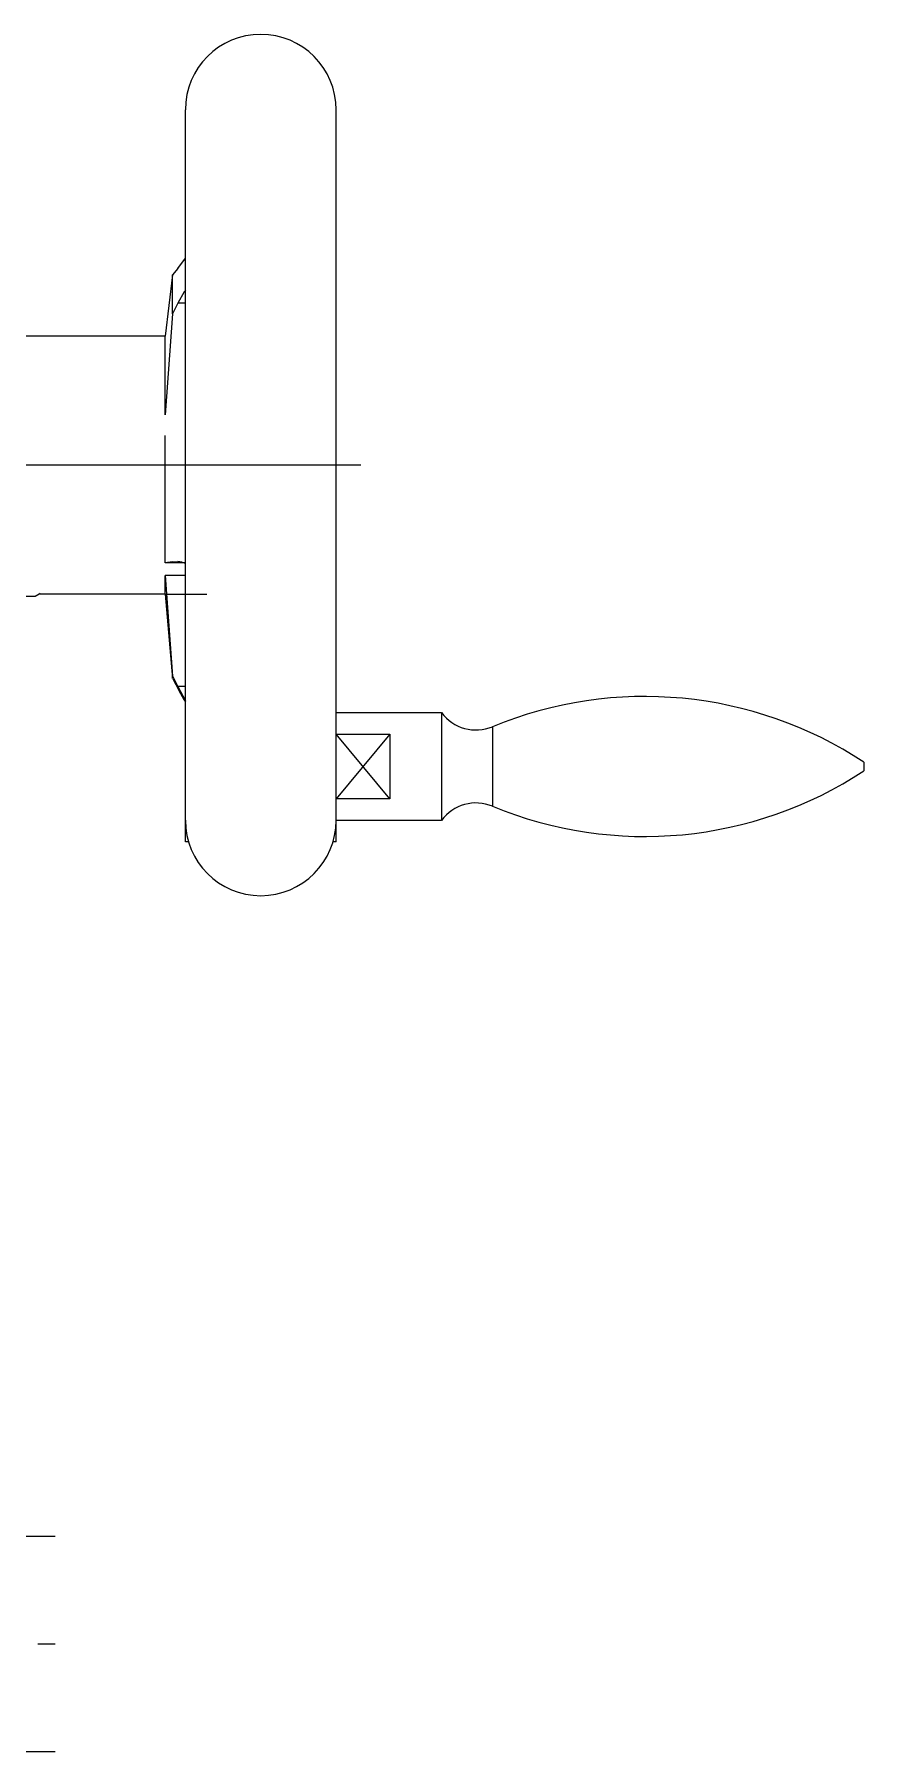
# Model space of a CAD drawing. Extents: x -62 to 498, y -16 to 598.
# Drawn here: x 420.8 to 497.9, y 156 to 315.5 of the extents above; entities that cross this region are included whole.
import ezdxf

# ---------------------------------------------------------------- set-up
doc = ezdxf.new("R2010")
doc.units = 0
doc.linetypes.add('CENTER', pattern=[50.8, 31.75, -6.35, 6.35, -6.35])
doc.linetypes.add('DASHED', pattern=[19.05, 12.7, -6.35])
doc.layers.get('0').update_dxf_attribs({"linetype": 'CONTINUOUS'})
doc.layers.add('CENTER', color=1, linetype='CENTER')

msp = doc.modelspace()

# ---------------------------------------------------------------- linework, layer by layer
at = {"color": 7, "linetype": 'CONTINUOUS'}
for p, q in [((434.86, 242.93), (434.86, 308.5)), ((448.86, 242.93), (448.86, 308.5)), ((434.17, 293.76), (433.68, 293.17)), ((434.17, 293.76), (434.86, 294.71)), ((433.68, 293.17), (432.99, 287.46)), ((433.68, 289.55), (433.68, 293.17)), ((434.17, 290.53), (433.68, 289.55)), ((434.75, 291.58), (434.17, 290.53)), ((434.86, 290.53), (434.17, 290.53)), ((433.68, 289.55), (432.99, 280.15)), ((412.86, 287.5), (433, 287.5)), ((432.99, 280.15), (432.99, 287.46)), ((432.99, 266.41), (432.99, 278.24)), ((433.68, 266.52), (432.99, 266.41)), ((434.86, 266.41), (432.99, 266.41)), ((433.68, 266.52), (434.17, 266.53)), ((432.99, 265.24), (433.68, 255.9)), ((432.99, 263.5), (432.99, 265.24)), ((434.86, 265.24), (432.99, 265.24)), ((420.91, 263.3), (416.8, 263.3)), ((421.28, 263.51), (420.91, 263.3)), ((432.99, 263.5), (421.35, 263.5)), ((432.99, 263.5), (433.68, 255.66)), ((433.68, 255.9), (434.17, 254.92)), ((433.68, 255.66), (433.68, 255.9)), ((434.17, 254.92), (434.86, 253.61)), ((434.86, 254.92), (434.17, 254.92)), ((448.86, 252.5), (458.65, 252.5)), ((458.65, 252.5), (458.65, 242.5)), ((448.86, 250.5), (453.86, 250.5)), ((453.86, 250.5), (453.86, 244.5)), ((463.39, 251.19), (463.39, 243.81)), ((497.86, 247.91), (497.86, 247.09)), ((453.86, 244.5), (448.86, 244.5)), ((434.86, 240.5), (434.86, 242.93)), ((448.86, 240.5), (448.86, 242.93)), ((448.86, 242.5), (458.65, 242.5)), ((435.15, 240.5), (434.86, 240.5)), ((448.86, 240.5), (448.56, 240.5))]:
    msp.add_line(p, q, dxfattribs=at)
at = {"color": 3, "linetype": 'DASHED'}
for p, q in [((421.36, 263.56), (421.28, 263.51)), ((432.99, 263.5), (436.86, 263.5))]:
    msp.add_line(p, q, dxfattribs=at)
at = {"color": 3, "linetype": 'CONTINUOUS'}
for p, q in [((453.86, 250.5), (448.86, 244.5)), ((453.86, 244.5), (448.86, 250.5))]:
    msp.add_line(p, q, dxfattribs=at)
at = {"color": 7, "linetype": 'CONTINUOUS'}
for centre, radius, start, end in [((441.86, 308.5), 7, 0, 180), ((436.41, 290.48), 1.99, 141.1184, 146.5501), ((434.18, 265.21), 1.32, 59.5274, 90.8244), ((610.5, 349.12), 200, 207.8609, 208.5746), ((477.53, 217), 37, 56.6714, 112.4708), ((461.86, 254.89), 4, 216.6383, 292.4708), ((477.53, 278), 37, 247.5292, 303.3286), ((461.86, 240.11), 4, 67.5292, 143.3617), ((441.86, 242.5), 7, 180, 0)]:
    msp.add_arc(centre, radius, start, end, dxfattribs=at)
at = {"layer": 'CENTER', "color": 1, "linetype": 'CENTER'}
for p, q in [((451.16, 275.5), (349.46, 275.5)), ((407.72, 176), (422.76, 176)), ((268.76, 166), (422.76, 166)), ((407.72, 156), (422.76, 156))]:
    msp.add_line(p, q, dxfattribs=at)

doc.saveas('drawing.dxf')
